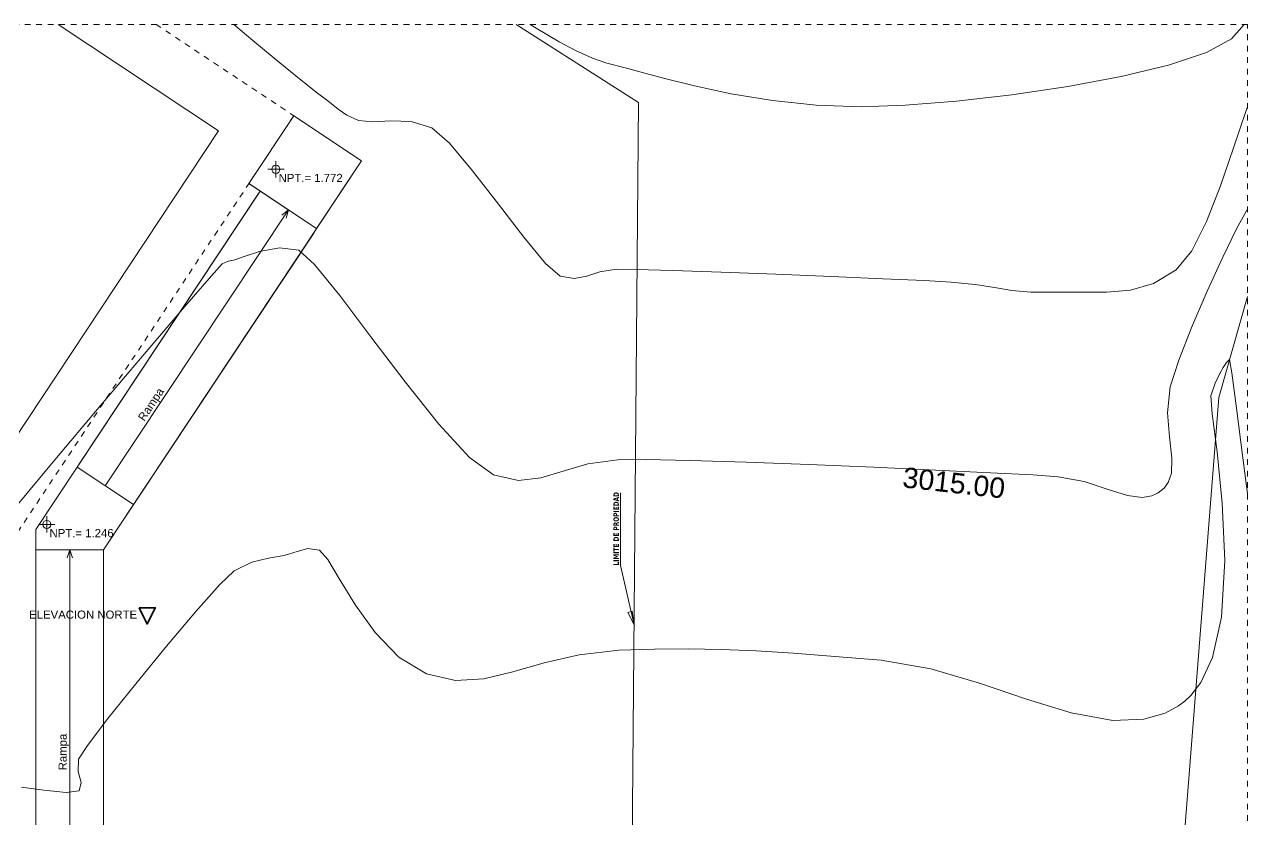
# Model space of a CAD drawing. Header units: metres. Extents: x 48 to 635, y -15 to 39.
# Drawn here: x 215.52 to 238.07, y 24.1 to 38.75 of the extents above; entities that cross this region are included whole.
import ezdxf

# ---------------------------------------------------------------- set-up
doc = ezdxf.new("R2010")
doc.units = ezdxf.units.M
doc.header["$MEASUREMENT"] = 0
doc.linetypes.add('Dashed', pattern=[0.211667, 0.105833, -0.105833])
doc.linetypes.add('Wipeout_Contour', pattern=[1, 0, -1])
for name, color, linetype in [('Interior - Furniture', 7, 'Continuous'), ('Interior - Stair & Railing', 7, 'Continuous'), ('Marker - Elevation', 7, 'Continuous'), ('Site & Landscape - Terrain', 7, 'Continuous'), ('TOPO', 7, 'Continuous')]:
    doc.layers.add(name, color=color, linetype=linetype)
doc.styles.add('GENERATED_STYLE_1', font='')
doc.styles.add('GENERATED_STYLE_4', font='')
doc.styles.get('GENERATED_STYLE_1').set_extended_font_data('Arial')
doc.styles.get('GENERATED_STYLE_4').set_extended_font_data('Verdana', bold=True)

msp = doc.modelspace()

# ---------------------------------------------------------------- linework, layer by layer
at = {"layer": 'Interior - Furniture', "color": 8, "linetype": 'Dashed', "lineweight": 13}
for p, q in [((238.069, 38.751), (200.569, 38.751)), ((238.069, 3.751), (238.069, 38.751))]:
    msp.add_line(p, q, dxfattribs=at)
at = {"layer": 'Interior - Furniture', "color": 8, "linetype": 'Continuous', "lineweight": 13}
for p, q in [((216.141, 38.751), (219.101, 36.788)), ((219.771, 38.423), (219.383, 38.751)), ((224.957, 38.68), (224.843, 38.751)), ((225.379, 38.433), (224.957, 38.68)), ((238.009, 38.751), (237.774, 38.489)), ((220.229, 38.044), (219.771, 38.423)), ((225.68, 38.273), (225.379, 38.433)), ((237.774, 38.489), (237.31, 38.237)), ((225.995, 38.13), (225.68, 38.273)), ((226.257, 38.04), (225.995, 38.13)), ((237.31, 38.237), (236.61, 38.003)), ((220.622, 37.725), (220.229, 38.044)), ((226.593, 37.95), (226.257, 38.04)), ((226.863, 37.876), (226.593, 37.95)), ((236.61, 38.003), (235.738, 37.792)), ((220.925, 37.484), (220.622, 37.725)), ((227.299, 37.759), (226.863, 37.876)), ((227.872, 37.618), (227.299, 37.759)), ((235.738, 37.792), (234.755, 37.608)), ((221.113, 37.341), (220.925, 37.484)), ((228.552, 37.475), (227.872, 37.618)), ((229.31, 37.349), (228.552, 37.475)), ((233.722, 37.456), (232.701, 37.34)), ((234.755, 37.608), (233.722, 37.456)), ((221.306, 37.19), (221.113, 37.341)), ((230.116, 37.262), (229.31, 37.349)), ((230.943, 37.234), (230.116, 37.262)), ((231.754, 37.264), (230.943, 37.234)), ((232.701, 37.34), (231.754, 37.264)), ((238.069, 37.235), (238.043, 37.165)), ((221.466, 37.077), (221.306, 37.19)), ((221.682, 36.98), (221.466, 37.077)), ((221.939, 36.955), (221.682, 36.98)), ((238.043, 37.165), (237.812, 36.479)), ((219.101, 36.788), (213.855, 28.879)), ((222.274, 36.973), (221.939, 36.955)), ((222.651, 36.961), (222.274, 36.973)), ((223.033, 36.845), (222.651, 36.961)), ((223.355, 36.563), (223.033, 36.845)), ((223.783, 36.054), (223.355, 36.563)), ((237.812, 36.479), (237.57, 35.774)), ((224.259, 35.437), (223.783, 36.054)), ((237.57, 35.774), (237.313, 35.118)), ((224.726, 34.828), (224.259, 35.437)), ((237.313, 35.118), (237.041, 34.579)), ((225.125, 34.347), (224.726, 34.828)), ((237.041, 34.579), (236.752, 34.226)), ((225.398, 34.112), (225.125, 34.347)), ((225.656, 34.067), (225.398, 34.112)), ((225.886, 34.113), (225.656, 34.067)), ((226.131, 34.191), (225.886, 34.113)), ((226.434, 34.239), (226.131, 34.191)), ((226.796, 34.237), (226.434, 34.239)), ((227.473, 34.218), (226.796, 34.237)), ((228.364, 34.188), (227.473, 34.218)), ((229.373, 34.149), (228.364, 34.188)), ((230.4, 34.107), (229.373, 34.149)), ((231.346, 34.065), (230.4, 34.107)), ((232.114, 34.029), (231.346, 34.065)), ((236.752, 34.226), (236.334, 33.974)), ((232.605, 34.001), (232.114, 34.029)), ((233.049, 33.956), (232.605, 34.001)), ((233.403, 33.901), (233.049, 33.956)), ((233.725, 33.849), (233.403, 33.901)), ((234.076, 33.816), (233.725, 33.849)), ((235.908, 33.853), (235.469, 33.816)), ((236.334, 33.974), (235.908, 33.853)), ((234.518, 33.816), (234.076, 33.816)), ((235.008, 33.819), (234.518, 33.816)), ((235.469, 33.816), (235.008, 33.819)), ((238.069, 33.735), (237.537, 31.874)), ((237.619, 32.429), (237.679, 32.519)), ((237.679, 32.519), (237.737, 32.574)), ((237.737, 32.574), (237.776, 32.328)), ((237.473, 32.14), (237.564, 32.329)), ((237.564, 32.329), (237.619, 32.429)), ((237.776, 32.328), (237.864, 31.68)), ((237.393, 31.905), (237.473, 32.14)), ((237.537, 31.874), (235.33, 3.751)), ((237.418, 31.574), (237.393, 31.905)), ((237.507, 30.874), (237.418, 31.574)), ((237.864, 31.68), (237.984, 30.762)), ((237.603, 29.93), (237.507, 30.874)), ((237.984, 30.762), (238.069, 30.108)), ((226.507, 28.779), (226.507, 30.116)), ((237.648, 28.872), (237.603, 29.93)), ((220.551, 29.039), (220.747, 29.091)), ((220.747, 29.091), (220.959, 29.063)), ((219.715, 28.84), (220.02, 28.913)), ((220.02, 28.913), (220.31, 28.965)), ((220.31, 28.965), (220.551, 29.039)), ((220.959, 29.063), (221.112, 28.892)), ((221.112, 28.892), (221.332, 28.526)), ((237.586, 27.826), (237.648, 28.872)), ((219.124, 28.427), (219.386, 28.679)), ((219.386, 28.679), (219.715, 28.84)), ((226.759, 27.684), (226.507, 28.779)), ((218.682, 27.931), (219.124, 28.427)), ((221.332, 28.526), (221.622, 28.048)), ((221.622, 28.048), (221.984, 27.542)), ((218.139, 27.29), (218.682, 27.931)), ((226.645, 27.911), (226.724, 27.935)), ((226.759, 27.684), (226.645, 27.911)), ((226.724, 27.935), (226.759, 27.684)), ((237.421, 27.084), (237.586, 27.826)), ((221.984, 27.542), (222.42, 27.092)), ((217.573, 26.6), (218.139, 27.29)), ((222.42, 27.092), (222.933, 26.782)), ((225.103, 26.982), (225.745, 27.134)), ((225.745, 27.134), (226.48, 27.219)), ((226.48, 27.219), (227.133, 27.239)), ((227.133, 27.239), (227.756, 27.243)), ((227.756, 27.243), (228.374, 27.231)), ((228.374, 27.231), (229.013, 27.204)), ((229.013, 27.204), (229.699, 27.161)), ((229.699, 27.161), (230.458, 27.104)), ((230.458, 27.104), (231.316, 27.032)), ((237.21, 26.625), (237.421, 27.084)), ((224.527, 26.816), (225.103, 26.982)), ((231.316, 27.032), (232.229, 26.875)), ((232.229, 26.875), (233.125, 26.613)), ((222.933, 26.782), (223.468, 26.662)), ((223.468, 26.662), (223.991, 26.692)), ((223.991, 26.692), (224.527, 26.816)), ((233.125, 26.613), (233.992, 26.318)), ((237.022, 26.381), (237.21, 26.625)), ((217.061, 25.958), (217.573, 26.6)), ((236.911, 26.28), (237.022, 26.381)), ((233.992, 26.318), (234.816, 26.064)), ((236.548, 26.06), (236.794, 26.194)), ((236.794, 26.194), (236.911, 26.28)), ((216.683, 25.463), (217.061, 25.958)), ((234.816, 26.064), (235.586, 25.924)), ((235.586, 25.924), (236.154, 25.944)), ((236.154, 25.944), (236.548, 26.06)), ((216.517, 25.21), (216.683, 25.463)), ((216.513, 24.984), (216.517, 25.21)), ((216.566, 24.78), (216.513, 24.984)), ((215.466, 24.692), (215.878, 24.639)), ((215.878, 24.639), (216.291, 24.593)), ((216.291, 24.593), (216.531, 24.624)), ((216.531, 24.624), (216.566, 24.78))]:
    msp.add_line(p, q, dxfattribs=at)
at = {"layer": 'Interior - Furniture', "color": 7, "linetype": 'Dashed', "lineweight": 13}
for p, q in [((217.95, 38.751), (220.487, 37.068)), ((220.487, 37.068), (214.136, 27.493))]:
    msp.add_line(p, q, dxfattribs=at)
at = {"layer": 'Interior - Furniture', "color": 7, "linetype": 'Continuous', "lineweight": 13}
for p, q in [((224.584, 38.751), (226.839, 37.311)), ((226.839, 37.311), (226.579, 6.23)), ((220.006, 36.081), (220.306, 36.081)), ((220.156, 35.931), (220.156, 36.231)), ((217.012, 30.247), (220.387, 35.334)), ((220.263, 35.237), (220.387, 35.334)), ((220.346, 35.182), (220.387, 35.334)), ((237.866, 34.983), (238.048, 35.319)), ((238.048, 35.319), (238.069, 35.355)), ((237.611, 34.464), (237.866, 34.983)), ((219.556, 34.471), (219.856, 34.569)), ((219.856, 34.569), (220.223, 34.633)), ((220.223, 34.633), (220.58, 34.591)), ((220.58, 34.591), (220.871, 34.328)), ((218.967, 34.118), (219.165, 34.34)), ((219.165, 34.34), (219.277, 34.386)), ((219.277, 34.386), (219.4, 34.413)), ((219.4, 34.413), (219.556, 34.471)), ((220.871, 34.328), (221.333, 33.756)), ((237.322, 33.836), (237.611, 34.464)), ((218.473, 33.546), (218.967, 34.118)), ((237.039, 33.177), (237.322, 33.836)), ((221.333, 33.756), (221.908, 32.995)), ((217.765, 32.72), (218.473, 33.546)), ((236.799, 32.563), (237.039, 33.177)), ((221.908, 32.995), (222.537, 32.164)), ((216.929, 31.734), (217.765, 32.72)), ((236.642, 32.07), (236.799, 32.563)), ((222.537, 32.164), (223.162, 31.382)), ((236.59, 31.594), (236.642, 32.07)), ((216.048, 30.687), (216.929, 31.734)), ((236.627, 31.152), (236.59, 31.594)), ((223.162, 31.382), (223.724, 30.77)), ((236.674, 30.757), (236.627, 31.152)), ((215.205, 29.672), (216.048, 30.687)), ((223.724, 30.77), (224.166, 30.447)), ((225.908, 30.652), (226.457, 30.729)), ((226.457, 30.729), (226.976, 30.732)), ((226.976, 30.732), (227.796, 30.715)), ((227.796, 30.715), (228.828, 30.683)), ((228.828, 30.683), (229.985, 30.64)), ((236.665, 30.483), (236.674, 30.757)), ((224.166, 30.447), (224.63, 30.347)), ((225.043, 30.394), (225.452, 30.518)), ((225.452, 30.518), (225.908, 30.652)), ((229.985, 30.64), (231.179, 30.59)), ((231.179, 30.59), (232.323, 30.539)), ((232.323, 30.539), (233.33, 30.489)), ((233.33, 30.489), (234.111, 30.447)), ((234.111, 30.447), (234.579, 30.415)), ((236.605, 30.308), (236.665, 30.483)), ((224.63, 30.347), (225.043, 30.394)), ((234.579, 30.415), (235.057, 30.326)), ((235.057, 30.326), (235.481, 30.188)), ((236.529, 30.206), (236.605, 30.308)), ((235.481, 30.188), (235.856, 30.07)), ((235.856, 30.07), (236.123, 30.035)), ((236.123, 30.035), (236.307, 30.065)), ((236.307, 30.065), (236.423, 30.121)), ((236.423, 30.121), (236.478, 30.16)), ((236.478, 30.16), (236.529, 30.206)), ((215.933, 29.386), (215.933, 29.686)), ((215.783, 29.536), (216.083, 29.536)), ((216.306, 28.918), (216.356, 29.068)), ((216.356, 23.162), (216.356, 29.068)), ((216.406, 28.918), (216.356, 29.068))]:
    msp.add_line(p, q, dxfattribs=at)
for centre in [(220.156, 36.081), (215.933, 29.536)]:
    msp.add_circle(centre, 0.075, dxfattribs=at)
at = {"layer": 'Interior - Stair & Railing', "color": 161, "linetype": 'Continuous', "lineweight": 13, "true_color": 0xaaaaff}
for p, q in [((219.866, 35.68), (219.811, 35.597)), ((220.908, 34.989), (219.866, 35.68)), ((219.811, 35.597), (216.547, 30.675)), ((220.853, 34.906), (220.908, 34.989)), ((217.589, 29.984), (220.853, 34.906)), ((216.547, 30.675), (216.492, 30.592)), ((216.492, 30.592), (217.533, 29.901)), ((217.533, 29.901), (217.589, 29.984)), ((216.981, 29.068), (215.731, 29.068)), ((215.731, 29.068), (215.731, 28.968)), ((215.731, 28.968), (215.731, 23.262)), ((216.981, 28.968), (216.981, 29.068)), ((216.981, 23.262), (216.981, 28.968))]:
    msp.add_line(p, q, dxfattribs=at)
at = {"layer": 'Site & Landscape - Terrain', "color": 7, "linetype": 'Continuous', "lineweight": 13, "flags": 128}
for points in [[(219.658, 35.818), (220.487, 37.068), (221.737, 36.239), (220.908, 34.989)], [(216.981, 29.068), (215.731, 29.068), (215.731, 29.445), (216.492, 30.592), (217.533, 29.901)]]:
    msp.add_lwpolyline(points, close=True, dxfattribs=at)
at = {"layer": 'TOPO', "color": 7, "linetype": 'Continuous', "lineweight": 13}
msp.add_lwpolyline([(215.731, 23.162), (215.731, 29.445), (219.866, 35.68), (219.658, 35.818), (220.487, 37.068), (221.737, 36.239), (216.981, 29.068), (216.981, 23.162)], dxfattribs=at)

# ---------------------------------------------------------------- texts
at = {"layer": 'Interior - Furniture', "color": 7, "lineweight": 13, "char_height": 0.15, "attachment_point": 1, "style": 'GENERATED_STYLE_1'}
for s, insert in [('\\A1;{\\pql;\\fArial|b0|i0|c0|p34;NPT.= 1.772}', (220.206, 35.997)), ('\\A1;{\\pql;\\fArial|b0|i0|c0|p34;NPT.= 1.246}', (215.983, 29.451))]:
    msp.add_mtext(s, dxfattribs=dict(at, insert=insert))
at = {"layer": 'Interior - Furniture', "color": 5, "lineweight": 25, "char_height": 0.15, "attachment_point": 7, "style": 'GENERATED_STYLE_1'}
for insert, rotation in [((217.766, 31.402), 56.4431), ((216.345, 25.003), 90)]:
    msp.add_mtext('\\A1;{\\pql;\\fArial|b0|i0|c0|p34;Rampa}', dxfattribs=dict(at, insert=insert, rotation=rotation))
at = {"layer": 'Interior - Furniture', "color": 104, "lineweight": 13, "true_color": 0x029e21, "insert": (231.694, 30.216), "char_height": 0.375, "attachment_point": 7, "rotation": 353.6375, "style": 'GENERATED_STYLE_1'}
msp.add_mtext('\\A1;{\\pql;\\fArial|b0|i0|c0|p34;3015.00}', dxfattribs=at)
at = {"layer": 'Interior - Furniture', "color": 7, "lineweight": 13, "insert": (226.481, 28.779), "char_height": 0.1, "attachment_point": 7, "rotation": 90, "style": 'GENERATED_STYLE_4'}
msp.add_mtext('\\A1;{\\W0.750000x;\\pql;\\fVerdana|b1|i0|c0|p34;LIMITE DE PROPIEDAD}', dxfattribs=at)

# ---------------------------------------------------------------- next in the draw order: wipeouts: each hides what was drawn before it
at = {"color": 254, "linetype": 'Wipeout_Contour', "lineweight": 0, "ltscale": 658.752443}
msp.add_wipeout([(217.633, 28), (217.783, 27.7), (217.933, 28)], dxfattribs=at).dxf.layer = 'Marker - Elevation'

# ---------------------------------------------------------------- next in the draw order: linework, layer by layer
at = {"layer": 'Marker - Elevation', "color": 161, "linetype": 'Continuous', "lineweight": 35, "true_color": 0x40a5ff, "flags": 128}
msp.add_lwpolyline([(217.633, 28), (217.933, 28), (217.783, 27.7)], close=True, dxfattribs=at)

# ---------------------------------------------------------------- next in the draw order: texts
at = {"layer": 'Marker - Elevation', "color": 5, "lineweight": 35, "insert": (215.549, 27.796), "char_height": 0.15, "attachment_point": 7, "style": 'GENERATED_STYLE_1'}
msp.add_mtext('\\A1;{\\pql;\\pt0;\\fArial|b0|i0|c0|p34; ELEVACION NORTE}', dxfattribs=at)

doc.saveas('drawing.dxf')
